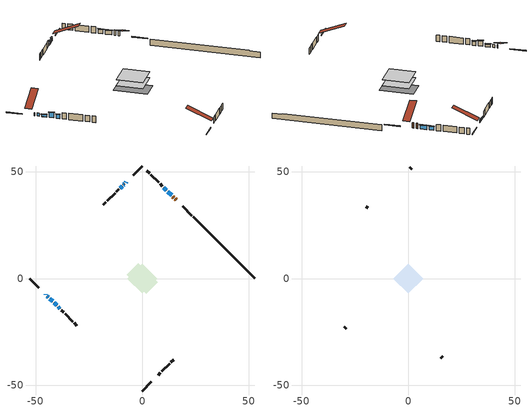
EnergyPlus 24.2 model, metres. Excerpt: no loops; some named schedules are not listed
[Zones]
conditioned space
 floor adiabatic (AdiabaticFloorConstruction): -6.98,0 0,6.98 6.98,0 0,-6.98 z0.61
 floor foundation (Slab1 construction): -7.22,1.83 -1.83,7.22 7.22,-1.83 1.83,-7.22 z-1.83
 wall outside (RimJoist1 construction): 0,-52.76 4.26,-48.5 / -52.76,0 -48.5,-4.26 / 0,52.76 -4.26,48.5 / 23.22,29.54 18.96,33.79 z0.61:0.91
 wall outside (AdiabaticWallConstruction 1): 15.83,36.92 15.46,37.3 / 14.81,37.95 14.38,38.38 z0.61:2.64
 wall outside (AdiabaticWallConstruction): -7.39,45.37 -7.79,44.97 / -45.37,-7.39 -45.17,-7.59 / -44.51,-8.24 -43.99,-8.77 z0.61:1.83; -8.44,44.32 -8.84,43.92 / -43.33,-9.43 -42.04,-10.72 z0.61:1.53; -41.38,-11.38 -40.12,-12.64 z0.61:2.64; -39.47,-13.29 -38.6,-14.15 z0.61:2.08; 13.72,39.04 11.99,40.76 / 11.34,41.42 10.12,42.64 z0.61:2.13; -9.49,43.27 -10.32,42.44 z0.61:1.17
 wall outside (Wall1 construction): 7.39,-45.37 8.51,-44.25 / -37.95,-14.81 -36.83,-15.93 / -10.98,41.78 -12.09,40.66 / 9.46,43.3 8.34,44.42 z0.61:3.05
 wall outside (Wall2 construction): 9.17,-43.59 12.78,-39.98 / -36.17,-16.59 -32.56,-20.2 / -12.75,40.01 -16.36,36.39 / 7.68,45.07 4.07,48.69 z0.61:3.05
 wall outside (Wall3 construction): 13.44,-39.32 14.66,-38.1 / -31.9,-20.86 -30.68,-22.08 / -17.02,35.74 -18.24,34.51 / 3.41,49.35 2.19,50.57 z0.61:3.05
 wall foundation (FoundationWall1 construction): 23.88,28.88,-1.83 23.88,28.88,0.61 49.87,2.89,0.61 49.87,2.89,0.3 52.76,0,0.3 52.76,0,-1.83
 window (WindowConstruction 6): -7.39,45.37 -7.78,44.97 z0.61:1.83
 window (WindowConstruction 7): -8.44,44.32 -8.84,43.92 z0.61:1.52
 window (WindowConstruction 8): -45.37,-7.39 -45.17,-7.59 z0.61:1.83
 window (WindowConstruction 9): -44.51,-8.24 -43.99,-8.77 z0.61:1.83
 window (WindowConstruction): -43.33,-9.43 -42.04,-10.72 z0.61:1.52
 window (WindowConstruction 1): -41.38,-11.38 -40.12,-12.64 z0.61:2.64
 window (WindowConstruction 2): -39.47,-13.29 -38.6,-14.15 z0.61:2.08
 window (WindowConstruction 3): 13.72,39.04 12,40.76 z0.61:2.13
 window (WindowConstruction 4): 11.34,41.42 10.12,42.64 z0.61:2.13
 window (WindowConstruction 5): -9.49,43.27 -10.32,42.44 z0.61:1.17
 door (Door): 15.83,36.93 15.46,37.3 z0.61:2.64
 door (Door 1): 14.81,37.95 14.38,38.38 z0.61:2.64
 ceiling adiabatic (AdiabaticFloorConstruction): 0,-6.98 6.98,0 0,6.98 -6.98,0 z0.61
attic - vented
 floor to conditioned space (Floor1 construction Reversed): -6.98,0 0,6.98 6.98,0 0,-6.98 z3.05
 wall outside (Wall4 construction): 15.32,-37.44 16.19,-36.57 / -30.02,-22.74 -29.15,-23.61 / -18.9,33.86 -19.78,32.98 / 1.53,51.22 0.66,52.1 z0.61:3.05
 roof outside (Roof1 construction): 6.73,-46.02,3.05 0.02,-39.32,7 -1.79,-41.13,7 4.92,-47.84,3.05; -46.02,-6.73,3.05 -39.32,-0.02,7 -41.13,1.79,7 -47.84,-4.92,3.05; -6.73,46.02,3.05 -0.02,39.32,7 1.79,41.13,7 -4.92,47.84,3.05; 16.49,36.27,3.05 9.78,29.56,7 11.6,27.74,7 18.31,34.45,3.05
shading: -7.93,44.83 -7.25,45.51 -7.54,45.8 -8.22,45.12 z2.03; -8.98,43.78 -8.3,44.46 -8.59,44.75 -9.27,44.07 z1.73; -41.89,-10.86 -43.47,-9.29 -43.76,-9.58 -42.19,-11.15 z1.73; -39.98,-12.78 -41.52,-11.24 -41.81,-11.53 -40.27,-13.07 z2.84; -38.46,-14.3 -39.61,-13.15 -39.9,-13.44 -38.75,-14.59 z2.28; 11.85,40.91 13.86,38.9 14.15,39.19 12.14,41.2 z2.34; 9.97,42.78 11.48,41.28 11.77,41.57 10.26,43.08 z2.34; -10.46,42.3 -9.35,43.41 -9.64,43.7 -10.75,42.59 z1.37
[Building]
Building 1: Terrain=Suburbs
[Site:Location]
Quebec Intl AP_QC: Latitude {deg}=46.8; Longitude {deg}=-71.38; Time Zone {hr}=-5; Elevation {m}=74; Keep Site Location Information=Yes
[Site:GroundTemperature:Shallow]
0.0108218, -2.24938, -2.43038, -1.3578, 2.94801, 7.23376, 10.9493, 13.303, 13.5029, 11.5886, 7.96783, 3.81355
[Site:WaterMainsTemperature]
Calculation Method=Schedule; Temperature Schedule=mains temperature schedule
[Material] Roughness=Rough; Thermal Absorptance=0.9
Name | Thickness {m} | Conductivity {W/m-K} | Density {kg/m3} | Specific Heat {J/kg-K} | Solar Absorptance | Visible Absorptance
asphalt or fiberglass shingles | 0.00635 | 0.162714 | 1121.4 | 1465.45 | 0.4 | 0.4
ceiling loosefill ins | 0.169333 | 0.0480833 | 16.02 | 1046.75 | 0.7 | 0.7
ceiling stud and cavity | 0.1397 | 0.120757 | 65.682 | 1177.47 | 0.7 | 0.7
concrete 4.0 in. | 0.1016 | 1.803125 | 2242.8 | 837.4 | 0.7 | 0.7
concrete 8.0 in. | 0.2032 | 1.803125 | 2242.8 | 837.4 | 0.7 | 0.7
door material | 0.04445 | 0.20624 | 512.64 | 1214.23 | 0.7 | 0.7
exterior vertical ins | 0.0204299 | 0.029427 | 32.04 | 1214.23 | 0.7 | 0.7
floor covering | 0.0127 | 0.0433444 | 54.468 | 1339.84 | 0.6 | 0.6
floor rigid ins; wall rigid ins 1 | 0.512978 | 0.029427 | 32.04 | 1214.23 | 0.7 | 0.7
floor stud and cavity | 0.1397 | 1.75129 | 37.0049 | 1207.88 | 0.7 | 0.7
furniture material conditioned space 1 | 0.1524 | 0.115458 | 640.8 | 1214.23 | 0.6 | 0.6
gypsum board | 0.0127 | 0.160291 | 801 | 837.4 | 0.6 | 0.6
gypsum board 1 | 0.0127 | 0.160291 | 801 | 837.4 | 0.7 | 0.7
osb sheathing 0.5 in. | 0.0127 | 0.115458 | 512.64 | 1214.23 | 0.7 | 0.7
osb sheathing 0.75 in. | 0.01905 | 0.115458 | 512.64 | 1214.23 | 0.7 | 0.7
osb sheathing 2.0 in. | 0.0508 | 0.115458 | 512.64 | 1214.23 | 0.7 | 0.7
rim joist stud and cavity | 0.0508 | 0.0278588 | 125.044 | 1163.47 | 0.6 | 0.6
wall rigid ins | 0.051816 | 0.029427 | 32.04 | 1214.23 | 0.7 | 0.7
wall stud and cavity | 0.1397 | 0.142696 | 139.0536 | 1170.24 | 0.7 | 0.7
wall stud and cavity 1 | 0.1397 | 0.18114 | 139.0536 | 1170.24 | 0.7 | 0.7
wall stud and cavity 2 | 0.1397 | 0.187564 | 139.0536 | 1170.24 | 0.7 | 0.7
wall stud and cavity 3 | 0.0889 | 6.1454 | 50.32683 | 1063.81 | 0.6 | 0.6
wall stud and cavity 4 | 0.0889 | 0.380278 | 52.3479 | 1209.89 | 0.7 | 0.7
wall stud and cavity 5 | 0.0889 | 0.391764 | 83.0341 | 1211.67 | 0.7 | 0.7
wood siding | 0.0254 | 0.102417 | 544.68 | 1172.36 | 0.4 | 0.4
wood siding 1 | 0.00254 | 0.102417 | 544.68 | 1172.36 | 0.4 | 0.4
wood siding 2; wood siding 3; wood siding 4 | 0.0254 | 0.102417 | 544.68 | 1172.36 | 0.7 | 0.7
[WindowMaterial:SimpleGlazingSystem]
Name | U-Factor {W/m2-K} | Solar Heat Gain Coefficient
WindowMaterial | 2.96619 | 0.55
WindowMaterial 1 | 2.89578 | 0.66
WindowMaterial 2 | 2.92644 | 0.61
WindowMaterial 3 | 2.92474 | 0.62
WindowMaterial 4 | 2.90827 | 0.64
WindowMaterial 5 | 2.99685 | 0.51
WindowMaterial 6 | 4.03535 | 0.66
WindowMaterial 7 | 4.164813 | 0.65
WindowMaterial 8 | 3.02013 | 0.45
WindowMaterial 9 | 3.0082 | 0.48
[Construction]
AdiabaticFloorConstruction: floor stud and cavity, floor rigid ins, osb sheathing 0.75 in., floor covering
AdiabaticWallConstruction: wood siding 3, wall rigid ins 1, wall stud and cavity 4, gypsum board
AdiabaticWallConstruction 1: wood siding 4, wall rigid ins 1, wall stud and cavity 4, gypsum board
Door; Door 1: door material
Floor1 construction Reversed: gypsum board, ceiling stud and cavity, ceiling loosefill ins
FoundationWall1 construction: concrete 8.0 in., gypsum board 1
furniture construction conditioned space 1: furniture material conditioned space 1
PartitionWallConstruction: gypsum board, wall stud and cavity 5, gypsum board
RimJoist1 construction: wood siding 2, osb sheathing 2.0 in., rim joist stud and cavity
Roof1 construction: asphalt or fiberglass shingles
Slab1 construction: concrete 4.0 in.
Wall1 construction: wood siding, wall rigid ins, osb sheathing 0.5 in., wall stud and cavity, gypsum board
Wall2 construction: wood siding, wall rigid ins, osb sheathing 0.5 in., wall stud and cavity 1, gypsum board
Wall3 construction: wood siding, wall rigid ins, osb sheathing 0.5 in., wall stud and cavity 2, gypsum board
Wall4 construction: wood siding 1, wall stud and cavity 3
WindowConstruction: WindowMaterial
WindowConstruction 1: WindowMaterial 1
WindowConstruction 2: WindowMaterial 2
WindowConstruction 3: WindowMaterial 3
WindowConstruction 4: WindowMaterial 4
WindowConstruction 5: WindowMaterial 5
WindowConstruction 6: WindowMaterial 6
WindowConstruction 7: WindowMaterial 7
WindowConstruction 8: WindowMaterial 8
WindowConstruction 9: WindowMaterial 9
[Zone] Multiplier=1; Part of Total Floor Area=Yes
Name | Volume {m3}
attic - vented | 61.7613
conditioned space | 493
[Space]
Name | Zone | Volume {m3}
attic - vented 1 | attic - vented | 61.7613
conditioned space 1 | conditioned space | 493
[ZoneInfiltration:EffectiveLeakageArea]
infil attic - vented 1: Zone or Space=attic - vented 1; Schedule=Always On Discrete; Effective Air Leakage Area {cm2}=3601.85; Stack Coefficient=0.000444506; Wind Coefficient=1.42449e-05
[ZoneMixing]
whole house fan mix: Zone or Space=attic - vented; Schedule=Always On Continuous; Design Flow Rate Calculation Method=Flow/Zone; Design Flow Rate {m3/s}=0; Source Zone or Space=conditioned space
[SurfaceProperty:ExposedFoundationPerimeter]
Slab1: Exposed Perimeter Calculation Method=TotalExposedPerimeter; Total Exposed Perimeter {m}=40.84
[InternalMass] Zone or ZoneList=conditioned space; Space or SpaceList=conditioned space 1
Name | Construction | Surface Area {m2}
furniture mass conditioned space 1 | furniture construction conditioned space 1 | 78.0144
partition wall mass | PartitionWallConstruction | 195.036
[Lights]
interior lighting: Zone or ZoneList or Space or SpaceList=conditioned space 1; Schedule=interior lighting schedule; Design Level Calculation Method=LightingLevel; Lighting Level {W}=343.2; Return Air Fraction=0; Fraction Radiant=0.6; Fraction Visible=0.2; Fraction Replaceable=1
[People]
occupants: Zone or ZoneList or Space or SpaceList=conditioned space 1; Number of People Schedule=occupants schedule; Number of People Calculation Method=People; Number of People=3; Fraction Radiant=0.314171; Sensible Heat Fraction=0.56303; Activity Level Schedule=occupants activity schedule; Carbon Dioxide Generation Rate {m3/s-W}=0; Enable ASHRAE 55 Comfort Warnings=No; Mean Radiant Temperature Calculation Type=EnclosureAveraged
[ElectricEquipment] Zone or ZoneList or Space or SpaceList=conditioned space 1; Design Level Calculation Method=EquipmentLevel
Name | Schedule | Design Level {W} | Fraction Latent | Fraction Radiant | Fraction Lost
clothes dryer | clothes dryer schedule | 140.772 | 0.015 | 0.081 | 0.85
clothes washer | clothes washer schedule | 32.1985 | 0.03 | 0.162 | 0.7
cooking range | cooking range schedule | 215.147 | 0.08 | 0.432 | 0.2
dishwasher | dishwasher schedule | 66.8632 | 0.3 | 0.18 | 0.4
fridge | fridge schedule | 72.9452 | 0 | 0.6 | 0
mech vent house fan | mech vent house fan schedule | 19.9167 | 0 | 0 | 0.5
mech vent house fan cfis | mech vent house fan cfis schedule | 0 | 0 | 0 | 0
mech vent range fan 0 | mech vent range fan 0 schedule | 57 | 0 | 0 | 1
misc plug loads | misc plug loads schedule | 494.7 | 0.045 | 0.513 | 0.1
whole house fan | Always On Discrete | 0 | 0 | 0 | 1
[OtherEquipment] Zone or ZoneList or Space or SpaceList=conditioned space 1; Design Level Calculation Method=EquipmentLevel
Name | Fuel Type | Schedule | Design Level {W} | Fraction Latent | Fraction Radiant | Fraction Lost
clothes dryer 1 | Electricity | clothes dryer schedule | 0 | 0.015 | 0.081 | 0.85
cooking range 1 | Electricity | cooking range schedule | 0 | 0.08 | 0.432 | 0.2
general water use latent | None | general water use schedule | 62.594 | 1 | 0 | 0
general water use sensible | None | general water use schedule | -61.6891 | 0 | 0.6 | 0
mech vent house fan latent load | None | Always On Discrete | 0 | 1 | 0 | 0
mech vent house fan sensible load | None | Always On Discrete | 0 | 0 | 0 | 0
water heater energy adjustment1 | Electricity | Always On Discrete | 0.01 | 0 | 0 | 1
[ZoneInfiltration:DesignFlowRate] Zone or ZoneList or Space or SpaceList=conditioned space 1; Schedule=Always On Discrete; Design Flow Rate Calculation Method=Flow/Zone; Design Flow Rate {m3/s}=0
infil flow; natural vent flow; whole house fan flow
[Foundation:Kiva]
Foundation Kiva 1: Initial Indoor Air Temperature {C}=18; Wall Height Above Grade {m}=0.609996; Wall Depth Below Slab {m}=0.2032; Custom Block Material Name 1=exterior vertical ins; Custom Block Depth 1 {m}=2.43998; Custom Block X Position 1 {m}=0.2159; Custom Block Z Position 1 {m}=0
[Foundation:Kiva:Settings]
Soil Conductivity {W/m-K}=0.849921; Soil Density {kg/m3}=1842.3; Soil Specific Heat {J/kg-K}=418.7; Ground Solar Absorptivity=0.9; Ground Thermal Absorptivity=0.9; Ground Surface Roughness {m}=0.03; Far-Field Width {m}=40; Deep-Ground Boundary Condition=ZeroFlux; Deep-Ground Depth {m}=40; Minimum Cell Dimension {m}=0.2; Maximum Cell Growth Coefficient=3; Simulation Timestep=Timestep
[Exterior:Lights]
exterior lighting: Schedule=exterior lighting schedule; Design Level {W}=75.6
[Schedule:Constant]
Name | Hourly Value
Always On Continuous; mech vent house fan schedule; mech vent house fan cfis schedule; Always On Discrete | 1
occupants activity schedule | 117.228
fridge schedule | 0
[Schedule:Day:Interval]
interior lighting schedule day: No, 01:00, 0.108182, 04:00, 0.0901515, 05:00, 0.0991667, 06:00, 0.162273, 07:00, 0.270455, 08:00, 0.342576, 10:00, 0.369621, 11:00, 0.351591, 12:00, 0.333561, 13:00, 0.324545, 14:00, 0.31553, 15:00, 0.333561, 16:00, 0.369621, 17:00, 0.450758, 18:00, 0.585985, 19:00, 0.775303, 20:00, 0.955606, 21:00, 0.991667, 22:00, 0.712197, 23:00, 0.360606, 24:00, 0.162273
[Schedule:Week:Daily]
interior lighting schedule Week Rule - Jan1-Jan27: interior lighting schedule day, interior lighting schedule day, interior lighting schedule day, interior lighting schedule day, interior lighting schedule day, interior lighting schedule day, interior lighting schedule day, interior lighting schedule default day, interior lighting schedule default day, interior lighting schedule default day, interior lighting schedule default day, interior lighting schedule default day
interior lighting schedule Week Rule - Jan28-Feb3: interior lighting schedule day, interior lighting schedule day, interior lighting schedule day, interior lighting schedule day, interior lighting schedule day 1, interior lighting schedule day 1, interior lighting schedule day 1, interior lighting schedule default day, interior lighting schedule default day, interior lighting schedule default day, interior lighting schedule default day, interior lighting schedule default day
interior lighting schedule Week Rule - Feb4-Feb24: interior lighting schedule day 1, interior lighting schedule day 1, interior lighting schedule day 1, interior lighting schedule day 1, interior lighting schedule day 1, interior lighting schedule day 1, interior lighting schedule day 1, interior lighting schedule default day, interior lighting schedule default day, interior lighting schedule default day, interior lighting schedule default day, interior lighting schedule default day
interior lighting schedule Week Rule - Feb25-Mar3: interior lighting schedule day 1, interior lighting schedule day 1, interior lighting schedule day 1, interior lighting schedule day 1, interior lighting schedule day 2, interior lighting schedule day 2, interior lighting schedule day 2, interior lighting schedule default day, interior lighting schedule default day, interior lighting schedule default day, interior lighting schedule default day, interior lighting schedule default day
interior lighting schedule Week Rule - Mar4-Mar31: interior lighting schedule day 2, interior lighting schedule day 2, interior lighting schedule day 2, interior lighting schedule day 2, interior lighting schedule day 2, interior lighting schedule day 2, interior lighting schedule day 2, interior lighting schedule default day, interior lighting schedule default day, interior lighting schedule default day, interior lighting schedule default day, interior lighting schedule default day
interior lighting schedule Week Rule - Apr1-Apr28: interior lighting schedule day 3, interior lighting schedule day 3, interior lighting schedule day 3, interior lighting schedule day 3, interior lighting schedule day 3, interior lighting schedule day 3, interior lighting schedule day 3, interior lighting schedule default day, interior lighting schedule default day, interior lighting schedule default day, interior lighting schedule default day, interior lighting schedule default day
interior lighting schedule Week Rule - Apr29-May5: interior lighting schedule day 3, interior lighting schedule day 3, interior lighting schedule day 4, interior lighting schedule day 4, interior lighting schedule day 4, interior lighting schedule day 4, interior lighting schedule day 4, interior lighting schedule default day, interior lighting schedule default day, interior lighting schedule default day, interior lighting schedule default day, interior lighting schedule default day
interior lighting schedule Week Rule - May6-May26: interior lighting schedule day 4, interior lighting schedule day 4, interior lighting schedule day 4, interior lighting schedule day 4, interior lighting schedule day 4, interior lighting schedule day 4, interior lighting schedule day 4, interior lighting schedule default day, interior lighting schedule default day, interior lighting schedule default day, interior lighting schedule default day, interior lighting schedule default day
interior lighting schedule Week Rule - May27-Jun2: interior lighting schedule day 4, interior lighting schedule day 4, interior lighting schedule day 4, interior lighting schedule day 4, interior lighting schedule day 4, interior lighting schedule day 5, interior lighting schedule day 5, interior lighting schedule default day, interior lighting schedule default day, interior lighting schedule default day, interior lighting schedule default day, interior lighting schedule default day
interior lighting schedule Week Rule - Jun3-Jun30: interior lighting schedule day 5, interior lighting schedule day 5, interior lighting schedule day 5, interior lighting schedule day 5, interior lighting schedule day 5, interior lighting schedule day 5, interior lighting schedule day 5, interior lighting schedule default day, interior lighting schedule default day, interior lighting schedule default day, interior lighting schedule default day, interior lighting schedule default day
interior lighting schedule Week Rule - Jul1-Jul28: interior lighting schedule day 6, interior lighting schedule day 6, interior lighting schedule day 6, interior lighting schedule day 6, interior lighting schedule day 6, interior lighting schedule day 6, interior lighting schedule day 6, interior lighting schedule default day, interior lighting schedule default day, interior lighting schedule default day, interior lighting schedule default day, interior lighting schedule default day
interior lighting schedule Week Rule - Jul29-Aug4: interior lighting schedule day 6, interior lighting schedule day 6, interior lighting schedule day 6, interior lighting schedule day 7, interior lighting schedule day 7, interior lighting schedule day 7, interior lighting schedule day 7, interior lighting schedule default day, interior lighting schedule default day, interior lighting schedule default day, interior lighting schedule default day, interior lighting schedule default day
interior lighting schedule Week Rule - Aug5-Aug25: interior lighting schedule day 7, interior lighting schedule day 7, interior lighting schedule day 7, interior lighting schedule day 7, interior lighting schedule day 7, interior lighting schedule day 7, interior lighting schedule day 7, interior lighting schedule default day, interior lighting schedule default day, interior lighting schedule default day, interior lighting schedule default day, interior lighting schedule default day
interior lighting schedule Week Rule - Aug26-Sep1: interior lighting schedule day 7, interior lighting schedule day 7, interior lighting schedule day 7, interior lighting schedule day 7, interior lighting schedule day 7, interior lighting schedule day 7, interior lighting schedule day 8, interior lighting schedule default day, interior lighting schedule default day, interior lighting schedule default day, interior lighting schedule default day, interior lighting schedule default day
interior lighting schedule Week Rule - Sep2-Sep29: interior lighting schedule day 8, interior lighting schedule day 8, interior lighting schedule day 8, interior lighting schedule day 8, interior lighting schedule day 8, interior lighting schedule day 8, interior lighting schedule day 8, interior lighting schedule default day, interior lighting schedule default day, interior lighting schedule default day, interior lighting schedule default day, interior lighting schedule default day
interior lighting schedule Week Rule - Sep30-Oct6: interior lighting schedule day 8, interior lighting schedule day 9, interior lighting schedule day 9, interior lighting schedule day 9, interior lighting schedule day 9, interior lighting schedule day 9, interior lighting schedule day 9, interior lighting schedule default day, interior lighting schedule default day, interior lighting schedule default day, interior lighting schedule default day, interior lighting schedule default day
interior lighting schedule Week Rule - Oct7-Oct27: interior lighting schedule day 9, interior lighting schedule day 9, interior lighting schedule day 9, interior lighting schedule day 9, interior lighting schedule day 9, interior lighting schedule day 9, interior lighting schedule day 9, interior lighting schedule default day, interior lighting schedule default day, interior lighting schedule default day, interior lighting schedule default day, interior lighting schedule default day
interior lighting schedule Week Rule - Oct28-Nov3: interior lighting schedule day 9, interior lighting schedule day 9, interior lighting schedule day 9, interior lighting schedule day 9, interior lighting schedule day 10, interior lighting schedule day 10, interior lighting schedule day 10, interior lighting schedule default day, interior lighting schedule default day, interior lighting schedule default day, interior lighting schedule default day, interior lighting schedule default day
interior lighting schedule Week Rule - Nov4-Nov24: interior lighting schedule day 10, interior lighting schedule day 10, interior lighting schedule day 10, interior lighting schedule day 10, interior lighting schedule day 10, interior lighting schedule day 10, interior lighting schedule day 10, interior lighting schedule default day, interior lighting schedule default day, interior lighting schedule default day, interior lighting schedule default day, interior lighting schedule default day
interior lighting schedule Week Rule - Nov25-Dec1: interior lighting schedule day 10, interior lighting schedule day 10, interior lighting schedule day 10, interior lighting schedule day 10, interior lighting schedule day 10, interior lighting schedule day 10, interior lighting schedule day 11, interior lighting schedule default day, interior lighting schedule default day, interior lighting schedule default day, interior lighting schedule default day, interior lighting schedule default day
interior lighting schedule Week Rule - Dec2-Dec31: interior lighting schedule day 11, interior lighting schedule day 11, interior lighting schedule day 11, interior lighting schedule day 11, interior lighting schedule day 11, interior lighting schedule day 11, interior lighting schedule day 11, interior lighting schedule default day, interior lighting schedule default day, interior lighting schedule default day, interior lighting schedule default day, interior lighting schedule default day
occupants schedule Week Rule - Jan1-Dec31: occupants schedule day, occupants schedule day, occupants schedule day, occupants schedule day, occupants schedule day, occupants schedule day, occupants schedule day, occupants schedule default day, occupants schedule default day, occupants schedule default day, occupants schedule default day, occupants schedule default day
clothes dryer schedule Week Rule - Jan1-Dec31: clothes dryer schedule day, clothes dryer schedule day, clothes dryer schedule day, clothes dryer schedule day, clothes dryer schedule day, clothes dryer schedule day, clothes dryer schedule day, clothes dryer schedule default day, clothes dryer schedule default day, clothes dryer schedule default day, clothes dryer schedule default day, clothes dryer schedule default day
clothes washer schedule Week Rule - Jan1-Dec31: clothes washer schedule day, clothes washer schedule day, clothes washer schedule day, clothes washer schedule day, clothes washer schedule day, clothes washer schedule day, clothes washer schedule day, clothes washer schedule default day, clothes washer schedule default day, clothes washer schedule default day, clothes washer schedule default day, clothes washer schedule default day
cooking range schedule Week Rule - Jan1-Dec31: cooking range schedule day, cooking range schedule day, cooking range schedule day, cooking range schedule day, cooking range schedule day, cooking range schedule day, cooking range schedule day, cooking range schedule default day, cooking range schedule default day, cooking range schedule default day, cooking range schedule default day, cooking range schedule default day
dishwasher schedule Week Rule - Jan1-Dec31: dishwasher schedule day, dishwasher schedule day, dishwasher schedule day, dishwasher schedule day, dishwasher schedule day, dishwasher schedule day, dishwasher schedule day, dishwasher schedule default day, dishwasher schedule default day, dishwasher schedule default day, dishwasher schedule default day, dishwasher schedule default day
mech vent range fan 0 schedule Week Rule - Jan1-Dec31: mech vent range fan 0 schedule day, mech vent range fan 0 schedule day, mech vent range fan 0 schedule day, mech vent range fan 0 schedule day, mech vent range fan 0 schedule day, mech vent range fan 0 schedule day, mech vent range fan 0 schedule day, mech vent range fan 0 schedule default day, mech vent range fan 0 schedule default day, mech vent range fan 0 schedule default day, mech vent range fan 0 schedule default day, mech vent range fan 0 schedule default day
misc plug loads schedule Week Rule - Jan1-Dec31: misc plug loads schedule day, misc plug loads schedule day, misc plug loads schedule day, misc plug loads schedule day, misc plug loads schedule day, misc plug loads schedule day, misc plug loads schedule day, misc plug loads schedule default day, misc plug loads schedule default day, misc plug loads schedule default day, misc plug loads schedule default day, misc plug loads schedule default day
general water use schedule Week Rule - Jan1-Dec31: general water use schedule day, general water use schedule day, general water use schedule day, general water use schedule day, general water use schedule day, general water use schedule day, general water use schedule day, general water use schedule default day, general water use schedule default day, general water use schedule default day, general water use schedule default day, general water use schedule default day
exterior lighting schedule Week Rule - Jan1-Jan27: exterior lighting schedule day, exterior lighting schedule day, exterior lighting schedule day, exterior lighting schedule day, exterior lighting schedule day, exterior lighting schedule day, exterior lighting schedule day, exterior lighting schedule default day, exterior lighting schedule default day, exterior lighting schedule default day, exterior lighting schedule default day, exterior lighting schedule default day
exterior lighting schedule Week Rule - Jan28-Feb3: exterior lighting schedule day, exterior lighting schedule day, exterior lighting schedule day, exterior lighting schedule day, exterior lighting schedule day 1, exterior lighting schedule day 1, exterior lighting schedule day 1, exterior lighting schedule default day, exterior lighting schedule default day, exterior lighting schedule default day, exterior lighting schedule default day, exterior lighting schedule default day
exterior lighting schedule Week Rule - Feb4-Feb24: exterior lighting schedule day 1, exterior lighting schedule day 1, exterior lighting schedule day 1, exterior lighting schedule day 1, exterior lighting schedule day 1, exterior lighting schedule day 1, exterior lighting schedule day 1, exterior lighting schedule default day, exterior lighting schedule default day, exterior lighting schedule default day, exterior lighting schedule default day, exterior lighting schedule default day
exterior lighting schedule Week Rule - Feb25-Mar3: exterior lighting schedule day 1, exterior lighting schedule day 1, exterior lighting schedule day 1, exterior lighting schedule day 1, exterior lighting schedule day 2, exterior lighting schedule day 2, exterior lighting schedule day 2, exterior lighting schedule default day, exterior lighting schedule default day, exterior lighting schedule default day, exterior lighting schedule default day, exterior lighting schedule default day
exterior lighting schedule Week Rule - Mar4-Mar31: exterior lighting schedule day 2, exterior lighting schedule day 2, exterior lighting schedule day 2, exterior lighting schedule day 2, exterior lighting schedule day 2, exterior lighting schedule day 2, exterior lighting schedule day 2, exterior lighting schedule default day, exterior lighting schedule default day, exterior lighting schedule default day, exterior lighting schedule default day, exterior lighting schedule default day
exterior lighting schedule Week Rule - Apr1-Apr28: exterior lighting schedule day 3, exterior lighting schedule day 3, exterior lighting schedule day 3, exterior lighting schedule day 3, exterior lighting schedule day 3, exterior lighting schedule day 3, exterior lighting schedule day 3, exterior lighting schedule default day, exterior lighting schedule default day, exterior lighting schedule default day, exterior lighting schedule default day, exterior lighting schedule default day
exterior lighting schedule Week Rule - Apr29-May5: exterior lighting schedule day 3, exterior lighting schedule day 3, exterior lighting schedule day 4, exterior lighting schedule day 4, exterior lighting schedule day 4, exterior lighting schedule day 4, exterior lighting schedule day 4, exterior lighting schedule default day, exterior lighting schedule default day, exterior lighting schedule default day, exterior lighting schedule default day, exterior lighting schedule default day
exterior lighting schedule Week Rule - May6-May26: exterior lighting schedule day 4, exterior lighting schedule day 4, exterior lighting schedule day 4, exterior lighting schedule day 4, exterior lighting schedule day 4, exterior lighting schedule day 4, exterior lighting schedule day 4, exterior lighting schedule default day, exterior lighting schedule default day, exterior lighting schedule default day, exterior lighting schedule default day, exterior lighting schedule default day
exterior lighting schedule Week Rule - May27-Jun2: exterior lighting schedule day 4, exterior lighting schedule day 4, exterior lighting schedule day 4, exterior lighting schedule day 4, exterior lighting schedule day 4, exterior lighting schedule day 5, exterior lighting schedule day 5, exterior lighting schedule default day, exterior lighting schedule default day, exterior lighting schedule default day, exterior lighting schedule default day, exterior lighting schedule default day
exterior lighting schedule Week Rule - Jun3-Jun30: exterior lighting schedule day 5, exterior lighting schedule day 5, exterior lighting schedule day 5, exterior lighting schedule day 5, exterior lighting schedule day 5, exterior lighting schedule day 5, exterior lighting schedule day 5, exterior lighting schedule default day, exterior lighting schedule default day, exterior lighting schedule default day, exterior lighting schedule default day, exterior lighting schedule default day
exterior lighting schedule Week Rule - Jul1-Jul28: exterior lighting schedule day 6, exterior lighting schedule day 6, exterior lighting schedule day 6, exterior lighting schedule day 6, exterior lighting schedule day 6, exterior lighting schedule day 6, exterior lighting schedule day 6, exterior lighting schedule default day, exterior lighting schedule default day, exterior lighting schedule default day, exterior lighting schedule default day, exterior lighting schedule default day
exterior lighting schedule Week Rule - Jul29-Aug4: exterior lighting schedule day 6, exterior lighting schedule day 6, exterior lighting schedule day 6, exterior lighting schedule day 7, exterior lighting schedule day 7, exterior lighting schedule day 7, exterior lighting schedule day 7, exterior lighting schedule default day, exterior lighting schedule default day, exterior lighting schedule default day, exterior lighting schedule default day, exterior lighting schedule default day
exterior lighting schedule Week Rule - Aug5-Aug25: exterior lighting schedule day 7, exterior lighting schedule day 7, exterior lighting schedule day 7, exterior lighting schedule day 7, exterior lighting schedule day 7, exterior lighting schedule day 7, exterior lighting schedule day 7, exterior lighting schedule default day, exterior lighting schedule default day, exterior lighting schedule default day, exterior lighting schedule default day, exterior lighting schedule default day
exterior lighting schedule Week Rule - Aug26-Sep1: exterior lighting schedule day 7, exterior lighting schedule day 7, exterior lighting schedule day 7, exterior lighting schedule day 7, exterior lighting schedule day 7, exterior lighting schedule day 7, exterior lighting schedule day 8, exterior lighting schedule default day, exterior lighting schedule default day, exterior lighting schedule default day, exterior lighting schedule default day, exterior lighting schedule default day
exterior lighting schedule Week Rule - Sep2-Sep29: exterior lighting schedule day 8, exterior lighting schedule day 8, exterior lighting schedule day 8, exterior lighting schedule day 8, exterior lighting schedule day 8, exterior lighting schedule day 8, exterior lighting schedule day 8, exterior lighting schedule default day, exterior lighting schedule default day, exterior lighting schedule default day, exterior lighting schedule default day, exterior lighting schedule default day
exterior lighting schedule Week Rule - Sep30-Oct6: exterior lighting schedule day 8, exterior lighting schedule day 9, exterior lighting schedule day 9, exterior lighting schedule day 9, exterior lighting schedule day 9, exterior lighting schedule day 9, exterior lighting schedule day 9, exterior lighting schedule default day, exterior lighting schedule default day, exterior lighting schedule default day, exterior lighting schedule default day, exterior lighting schedule default day
exterior lighting schedule Week Rule - Oct7-Oct27: exterior lighting schedule day 9, exterior lighting schedule day 9, exterior lighting schedule day 9, exterior lighting schedule day 9, exterior lighting schedule day 9, exterior lighting schedule day 9, exterior lighting schedule day 9, exterior lighting schedule default day, exterior lighting schedule default day, exterior lighting schedule default day, exterior lighting schedule default day, exterior lighting schedule default day
exterior lighting schedule Week Rule - Oct28-Nov3: exterior lighting schedule day 9, exterior lighting schedule day 9, exterior lighting schedule day 9, exterior lighting schedule day 9, exterior lighting schedule day 10, exterior lighting schedule day 10, exterior lighting schedule day 10, exterior lighting schedule default day, exterior lighting schedule default day, exterior lighting schedule default day, exterior lighting schedule default day, exterior lighting schedule default day
exterior lighting schedule Week Rule - Nov4-Nov24: exterior lighting schedule day 10, exterior lighting schedule day 10, exterior lighting schedule day 10, exterior lighting schedule day 10, exterior lighting schedule day 10, exterior lighting schedule day 10, exterior lighting schedule day 10, exterior lighting schedule default day, exterior lighting schedule default day, exterior lighting schedule default day, exterior lighting schedule default day, exterior lighting schedule default day
exterior lighting schedule Week Rule - Nov25-Dec1: exterior lighting schedule day 10, exterior lighting schedule day 10, exterior lighting schedule day 10, exterior lighting schedule day 10, exterior lighting schedule day 10, exterior lighting schedule day 10, exterior lighting schedule day 11, exterior lighting schedule default day, exterior lighting schedule default day, exterior lighting schedule default day, exterior lighting schedule default day, exterior lighting schedule default day
exterior lighting schedule Week Rule - Dec2-Dec31: exterior lighting schedule day 11, exterior lighting schedule day 11, exterior lighting schedule day 11, exterior lighting schedule day 11, exterior lighting schedule day 11, exterior lighting schedule day 11, exterior lighting schedule day 11, exterior lighting schedule default day, exterior lighting schedule default day, exterior lighting schedule default day, exterior lighting schedule default day, exterior lighting schedule default day
[Schedule:Year]
interior lighting schedule: interior lighting schedule Week Rule - Jan1-Jan27, 1, 1, 1, 27, interior lighting schedule Week Rule - Jan28-Feb3, 1, 28, 2, 3, interior lighting schedule Week Rule - Feb4-Feb24, 2, 4, 2, 24, interior lighting schedule Week Rule - Feb25-Mar3, 2, 25, 3, 3, interior lighting schedule Week Rule - Mar4-Mar31, 3, 4, 3, 31, interior lighting schedule Week Rule - Apr1-Apr28, 4, 1, 4, 28, interior lighting schedule Week Rule - Apr29-May5, 4, 29, 5, 5, interior lighting schedule Week Rule - May6-May26, 5, 6, 5, 26, interior lighting schedule Week Rule - May27-Jun2, 5, 27, 6, 2, interior lighting schedule Week Rule - Jun3-Jun30, 6, 3, 6, 30, interior lighting schedule Week Rule - Jul1-Jul28, 7, 1, 7, 28, interior lighting schedule Week Rule - Jul29-Aug4, 7, 29, 8, 4, interior lighting schedule Week Rule - Aug5-Aug25, 8, 5, 8, 25, interior lighting schedule Week Rule - Aug26-Sep1, 8, 26, 9, 1, interior lighting schedule Week Rule - Sep2-Sep29, 9, 2, 9, 29, interior lighting schedule Week Rule - Sep30-Oct6, 9, 30, 10, 6, interior lighting schedule Week Rule - Oct7-Oct27, 10, 7, 10, 27, interior lighting schedule Week Rule - Oct28-Nov3, 10, 28, 11, 3, interior lighting schedule Week Rule - Nov4-Nov24, 11, 4, 11, 24, interior lighting schedule Week Rule - Nov25-Dec1, 11, 25, 12, 1, interior lighting schedule Week Rule - Dec2-Dec31, 12, 2, 12, 31
occupants schedule: occupants schedule Week Rule - Jan1-Dec31, 1, 1, 12, 31
clothes dryer schedule: clothes dryer schedule Week Rule - Jan1-Dec31, 1, 1, 12, 31
clothes washer schedule: clothes washer schedule Week Rule - Jan1-Dec31, 1, 1, 12, 31
cooking range schedule: cooking range schedule Week Rule - Jan1-Dec31, 1, 1, 12, 31
dishwasher schedule: dishwasher schedule Week Rule - Jan1-Dec31, 1, 1, 12, 31
mech vent range fan 0 schedule: mech vent range fan 0 schedule Week Rule - Jan1-Dec31, 1, 1, 12, 31
misc plug loads schedule: misc plug loads schedule Week Rule - Jan1-Dec31, 1, 1, 12, 31
general water use schedule: general water use schedule Week Rule - Jan1-Dec31, 1, 1, 12, 31
exterior lighting schedule: exterior lighting schedule Week Rule - Jan1-Jan27, 1, 1, 1, 27, exterior lighting schedule Week Rule - Jan28-Feb3, 1, 28, 2, 3, exterior lighting schedule Week Rule - Feb4-Feb24, 2, 4, 2, 24, exterior lighting schedule Week Rule - Feb25-Mar3, 2, 25, 3, 3, exterior lighting schedule Week Rule - Mar4-Mar31, 3, 4, 3, 31, exterior lighting schedule Week Rule - Apr1-Apr28, 4, 1, 4, 28, exterior lighting schedule Week Rule - Apr29-May5, 4, 29, 5, 5, exterior lighting schedule Week Rule - May6-May26, 5, 6, 5, 26, exterior lighting schedule Week Rule - May27-Jun2, 5, 27, 6, 2, exterior lighting schedule Week Rule - Jun3-Jun30, 6, 3, 6, 30, exterior lighting schedule Week Rule - Jul1-Jul28, 7, 1, 7, 28, exterior lighting schedule Week Rule - Jul29-Aug4, 7, 29, 8, 4, exterior lighting schedule Week Rule - Aug5-Aug25, 8, 5, 8, 25, exterior lighting schedule Week Rule - Aug26-Sep1, 8, 26, 9, 1, exterior lighting schedule Week Rule - Sep2-Sep29, 9, 2, 9, 29, exterior lighting schedule Week Rule - Sep30-Oct6, 9, 30, 10, 6, exterior lighting schedule Week Rule - Oct7-Oct27, 10, 7, 10, 27, exterior lighting schedule Week Rule - Oct28-Nov3, 10, 28, 11, 3, exterior lighting schedule Week Rule - Nov4-Nov24, 11, 4, 11, 24, exterior lighting schedule Week Rule - Nov25-Dec1, 11, 25, 12, 1, exterior lighting schedule Week Rule - Dec2-Dec31, 12, 2, 12, 31
[Schedule:Compact]
mains temperature schedule: Through: 01/01, For: AllDays, Until: 24:00, 5.175, Through: 01/02, For: AllDays, Until: 24:00, 5.10167, Through: 01/03, For: AllDays, Until: 24:00, 5.02889, Through: 01/04, For: AllDays, Until: 24:00, 4.95778, Through: 01/05, For: AllDays, Until: 24:00, 4.88778, Through: 01/06, For: AllDays, Until: 24:00, 4.81833, Through: 01/07, For: AllDays, Until: 24:00, 4.75056, Through: 01/08, For: AllDays, Until: 24:00, 4.68389, Through: 01/09, For: AllDays, Until: 24:00, 4.61833, Through: 01/10, For: AllDays, Until: 24:00, 4.55389, Through: 01/11, For: AllDays, Until: 24:00, 4.49056, Through: 01/12, For: AllDays, Until: 24:00, 4.42889, Through: 01/13, For: AllDays, Until: 24:00, 4.36778, Through: 01/14, For: AllDays, Until: 24:00, 4.30889, Through: 01/15, For: AllDays, Until: 24:00, 4.25056, Through: 01/16, For: AllDays, Until: 24:00, 4.19389, Through: 01/17, For: AllDays, Until: 24:00, 4.13833, Through: 01/18, For: AllDays, Until: 24:00, 4.08444, Through: 01/19, For: AllDays, Until: 24:00, 4.03167, Through: 01/20, For: AllDays, Until: 24:00, 3.98056, Through: 01/21, For: AllDays, Until: 24:00, 3.93056, Through: 01/22, For: AllDays, Until: 24:00, 3.88222, Through: 01/23, For: AllDays, Until: 24:00, 3.835, Through: 01/24, For: AllDays, Until: 24:00, 3.78944, Through: 01/25, For: AllDays, Until: 24:00, 3.74556, Through: 01/26, For: AllDays, Until: 24:00, 3.70278, Through: 01/27, For: AllDays, Until: 24:00, 3.66167, Through: 01/28, For: AllDays, Until: 24:00, 3.62167, Through: 01/29, For: AllDays, Until: 24:00, 3.58389, Through: 01/30, For: AllDays, Until: 24:00, 3.54722, Through: 01/31, For: AllDays, Until: 24:00, 3.51167, Through: 02/01, For: AllDays, Until: 24:00, 3.47833, Through: 02/02, For: AllDays, Until: 24:00, 3.44611, Through: 02/03, For: AllDays, Until: 24:00, 3.41556, Through: 02/04, For: AllDays, Until: 24:00, 3.38667, Through: 02/05, For: AllDays, Until: 24:00, 3.35944, Through: 02/06, For: AllDays, Until: 24:00, 3.33389, Through: 02/07, For: AllDays, Until: 24:00, 3.30944, Through: 02/08, For: AllDays, Until: 24:00, 3.28667, Through: 02/09, For: AllDays, Until: 24:00, 3.26611, Through: 02/10, For: AllDays, Until: 24:00, 3.24667, Through: 02/11, For: AllDays, Until: 24:00, 3.22889, Through: 02/12, For: AllDays, Until: 24:00, 3.21278, Through: 02/13, For: AllDays, Until: 24:00, 3.19833, Through: 02/14, For: AllDays, Until: 24:00, 3.18556, Through: 02/15, For: AllDays, Until: 24:00, 3.17389, Through: 02/16, For: AllDays, Until: 24:00, 3.16444, Through: 02/17, For: AllDays, Until: 24:00, 3.15667, Through: 02/18, For: AllDays, Until: 24:00, 3.15056, Through: 02/19, For: AllDays, Until: 24:00, 3.14556, Through: 02/20, For: AllDays, Until: 24:00, 3.14278, Through: 02/21, For: AllDays, Until: 24:00, 3.14111, Through: 02/22, For: AllDays, Until: 24:00, 3.14167, Through: 02/23, For: AllDays, Until: 24:00, 3.14333, Through: 02/24, For: AllDays, Until: 24:00, 3.14722, Through: 02/25, For: AllDays, Until: 24:00, 3.15222, Through: 02/26, For: AllDays, Until: 24:00, 3.15944, Through: 02/27, For: AllDays, Until: 24:00, 3.16778, Through: 02/28, For: AllDays, Until: 24:00, 3.17778, Through: 03/01, For: AllDays, Until: 24:00, 3.18944, Through: 03/02, For: AllDays, Until: 24:00, 3.20333, Through: 03/03, For: AllDays, Until: 24:00, 3.21833, Through: 03/04, For: AllDays, Until: 24:00, 3.235, Through: 03/05, For: AllDays, Until: 24:00, 3.25333, Through: 03/06, For: AllDays, Until: 24:00, 3.27333, Through: 03/07, For: AllDays, Until: 24:00, 3.29444, Through: 03/08, For: AllDays, Until: 24:00, 3.31778, Through: 03/09, For: AllDays, Until: 24:00, 3.34222, Through: 03/10, For: AllDays, Until: 24:00, 3.36889, Through: 03/11, For: AllDays, Until: 24:00, 3.39667, Through: 03/12, For: AllDays, Until: 24:00, 3.42611, Through: 03/13, For: AllDays, Until: 24:00, 3.45722, Through: 03/14, For: AllDays, Until: 24:00, 3.49, Through: 03/15, For: AllDays, Until: 24:00, 3.52389, Through: 03/16, For: AllDays, Until: 24:00, 3.55944, Through: 03/17, For: AllDays, Until: 24:00, 3.59667, Through: 03/18, For: AllDays, Until: 24:00, 3.63556, Through: 03/19, For: AllDays, Until: 24:00, 3.67556, Through: 03/20, For: AllDays, Until: 24:00, 3.71722, Through: 03/21, For: AllDays, Until: 24:00, 3.76056, Through: 03/22, For: AllDays, Until: 24:00, 3.80556, Through: 03/23, For: AllDays, Until: 24:00, 3.85111, Through: 03/24, For: AllDays, Until: 24:00, 3.89889, Through: 03/25, For: AllDays, Until: 24:00, 3.94778, Through: 03/26, For: AllDays, Until: 24:00, 3.99833, Through: 03/27, For: AllDays, Until: 24:00, 4.05, Through: 03/28, For: AllDays, Until: 24:00, 4.10333, Through: 03/29, For: AllDays, Until: 24:00, 4.15778, Through: 03/30, For: AllDays, Until: 24:00, 4.21333, Through: 03/31, For: AllDays, Until: 24:00, 4.27056, Through: 04/01, For: AllDays, Until: 24:00, 4.32944, Through: 04/02, For: AllDays, Until: 24:00, 4.38889, Through: 04/03, For: AllDays, Until: 24:00, 4.45, Through: 04/04, For: AllDays, Until: 24:00, 4.51222, Through: 04/05, For: AllDays, Until: 24:00, 4.57611, Through: 04/06, For: AllDays, Until: 24:00, 4.64056, Through: 04/07, For: AllDays, Until: 24:00, 4.70667, Through: 04/08, For: AllDays, Until: 24:00, 4.77389, Through: 04/09, For: AllDays, Until: 24:00, 4.84222, Through: 04/10, For: AllDays, Until: 24:00, 4.91167, Through: 04/11, For: AllDays, Until: 24:00, 4.98278, Through: 04/12, For: AllDays, Until: 24:00, 5.05444, Through: 04/13, For: AllDays, Until: 24:00, 5.12722, Through: 04/14, For: AllDays, Until: 24:00, 5.20111, Through: 04/15, For: AllDays, Until: 24:00, 5.27611, Through: 04/16, For: AllDays, Until: 24:00, 5.35167, Through: 04/17, For: AllDays, Until: 24:00, 5.42889, Through: 04/18, For: AllDays, Until: 24:00, 5.50667, Through: 04/19, For: AllDays, Until: 24:00, 5.58556, Through: 04/20, For: AllDays, Until: 24:00, 5.665, Through: 04/21, For: AllDays, Until: 24:00, 5.74611, Through: 04/22, For: AllDays, Until: 24:00, 5.82722, Through: 04/23, For: AllDays, Until: 24:00, 5.91, Through: 04/24, For: AllDays, Until: 24:00, 5.99278, Through: 04/25, For: AllDays, Until: 24:00, 6.07722, Through: 04/26, For: AllDays, Until: 24:00, 6.16167, Through: 04/27, For: AllDays, Until: 24:00, 6.24722, Through: 04/28, For: AllDays, Until: 24:00, 6.33389, Through: 04/29, For: AllDays, Until: 24:00, 6.42056, Through: 04/30, For: AllDays, Until: 24:00, 6.50833, Through: 05/01, For: AllDays, Until: 24:00, 6.59667, Through: 05/02, For: AllDays, Until: 24:00, 6.68556, Through: 05/03, For: AllDays, Until: 24:00, 6.775, Through: 05/04, For: AllDays, Until: 24:00, 6.86556, Through: 05/05, For: AllDays, Until: 24:00, 6.95611, Through: 05/06, For: AllDays, Until: 24:00, 7.04722, Through: 05/07, For: AllDays, Until: 24:00, 7.13889, Through: 05/08, For: AllDays, Until: 24:00, 7.23111, Through: 05/09, For: AllDays, Until: 24:00, 7.32333, Through: 05/10, For: AllDays, Until: 24:00, 7.41667, Through: 05/11, For: AllDays, Until: 24:00, 7.51, Through: 05/12, For: AllDays, Until: 24:00, 7.60389, Through: 05/13, For: AllDays, Until: 24:00, 7.69778, Through: 05/14, For: AllDays, Until: 24:00, 7.79222, Through: 05/15, For: AllDays, Until: 24:00, 7.88667, Through: 05/16, For: AllDays, Until: 24:00, 7.98167, Through: 05/17, For: AllDays, Until: 24:00, 8.07667, Through: 05/18, For: AllDays, Until: 24:00, 8.17167, Through: 05/19, For: AllDays, Until: 24:00, 8.26722, Through: 05/20, For: AllDays, Until: 24:00, 8.36278, Through: 05/21, For: AllDays, Until: 24:00, 8.45833, Through: 05/22, For: AllDays, Until: 24:00, 8.55444, Through: 05/23, For: AllDays, Until: 24:00, 8.65, Through: 05/24, For: AllDays, Until: 24:00, 8.74611, Through: 05/25, For: AllDays, Until: 24:00, 8.84167, Through: 05/26, For: AllDays, Until: 24:00, 8.93722, Through: 05/27, For: AllDays, Until: 24:00, 9.03333, Through: 05/28, For: AllDays, Until: 24:00, 9.12889, Through: 05/29, For: AllDays, Until: 24:00, 9.22389, Through: 05/30, For: AllDays, Until: 24:00, 9.31944, Through: 05/31, For: AllDays, Until: 24:00, 9.41444, Through: 06/01, For: AllDays, Until: 24:00, 9.50944, Through: 06/02, For: AllDays, Until: 24:00, 9.60389, Through: 06/03, For: AllDays, Until: 24:00, 9.69833, Through: 06/04, For: AllDays, Until: 24:00, 9.79278, Through: 06/05, For: AllDays, Until: 24:00, 9.88667, Through: 06/06, For: AllDays, Until: 24:00, 9.98, Through: 06/07, For: AllDays, Until: 24:00, 10.0728, Through: 06/08, For: AllDays, Until: 24:00, 10.1656, Through: 06/09, For: AllDays, Until: 24:00, 10.2578, Through: 06/10, For: AllDays, Until: 24:00, 10.3494, Through: 06/11, For: AllDays, Until: 24:00, 10.4411, Through: 06/12, For: AllDays, Until: 24:00, 10.5317, Through: 06/13, For: AllDays, Until: 24:00, 10.6222, Through: 06/14, For: AllDays, Until: 24:00, 10.7117, Through: 06/15, For: AllDays, Until: 24:00, 10.8006, Through: 06/16, For: AllDays, Until: 24:00, 10.8889, Through: 06/17, For: AllDays, Until: 24:00, 10.9772, Through: 06/18, For: AllDays, Until: 24:00, 11.0639, Through: 06/19, For: AllDays, Until: 24:00, 11.1506, Through: 06/20, For: AllDays, Until: 24:00, 11.2361, Through: 06/21, For: AllDays, Until: 24:00, 11.3211, Through: 06/22, For: AllDays, Until: 24:00, 11.4056, Through: 06/23, For: AllDays, Until: 24:00, 11.4889, Through: 06/24, For: AllDays, Until: 24:00, 11.5711, Through: 06/25, For: AllDays, Until: 24:00, 11.6533, Through: 06/26, For: AllDays, Until: 24:00, 11.7339, Through: 06/27, For: AllDays, Until: 24:00, 11.8139, Through: 06/28, For: AllDays, Until: 24:00, 11.8928, Through: 06/29, For: AllDays, Until: 24:00, 11.9711, Through: 06/30, For: AllDays, Until: 24:00, 12.0483, Through: 07/01, For: AllDays, Until: 24:00, 12.1244, Through: 07/02, For: AllDays, Until: 24:00, 12.1994, Through: 07/03, For: AllDays, Until: 24:00, 12.2733, Through: 07/04, For: AllDays, Until: 24:00, 12.3467, Through: 07/05, For: AllDays, Until: 24:00, 12.4183, Through: 07/06, For: AllDays, Until: 24:00, 12.4894, Through: 07/07, For: AllDays, Until: 24:00, 12.5589, Through: 07/08, For: AllDays, Until: 24:00, 12.6278, Through: 07/09, For: AllDays, Until: 24:00, 12.695, Through: 07/10, For: AllDays, Until: 24:00, 12.7617, Through: 07/11, For: AllDays, Until: 24:00, 12.8267, Through: 07/12, For: AllDays, Until: 24:00, 12.8906, Through: 07/13, For: AllDays, Until: 24:00, 12.9528, Through: 07/14, For: AllDays, Until: 24:00, 13.0144, Through: 07/15, For: AllDays, Until: 24:00, 13.0744, Through: 07/16, For: AllDays, Until: 24:00, 13.1333, Through: 07/17, For: AllDays, Until: 24:00, 13.1906, Through: 07/18, For: AllDays, Until: 24:00, 13.2467, Through: 07/19, For: AllDays, Until: 24:00, 13.3017, Through: 07/20, For: AllDays, Until: 24:00, 13.355, Through: 07/21, For: AllDays, Until: 24:00, 13.4072, Through: 07/22, For: AllDays, Until: 24:00, 13.4578, Through: 07/23, For: AllDays, Until: 24:00, 13.5067, Through: 07/24, For: AllDays, Until: 24:00, 13.5544, Through: 07/25, For: AllDays, Until: 24:00, 13.6011, Through: 07/26, For: AllDays, Until: 24:00, 13.6461, Through: 07/27, For: AllDays, Until: 24:00, 13.6894, Through: 07/28, For: AllDays, Until: 24:00, 13.7317, Through: 07/29, For: AllDays, Until: 24:00, 13.7722, Through: 07/30, For: AllDays, Until: 24:00, 13.8111, Through: 07/31, For: AllDays, Until: 24:00, 13.8489, Through: 08/01, For: AllDays, Until: 24:00, 13.8844, Through: 08/02, For: AllDays, Until: 24:00, 13.9189, Through: 08/03, For: AllDays, Until: 24:00, 13.9522, Through: 08/04, For: AllDays, Until: 24:00, 13.9833, Through: 08/05, For: AllDays, Until: 24:00, 14.0133, Through: 08/06, For: AllDays, Until: 24:00, 14.0411, Through: 08/07, For: AllDays, Until: 24:00, 14.0678, Through: 08/08, For: AllDays, Until: 24:00, 14.0933, Through: 08/09, For: AllDays, Until: 24:00, 14.1167, Through: 08/10, For: AllDays, Until: 24:00, 14.1383, Through: 08/11, For: AllDays, Until: 24:00, 14.1589, Through: 08/12, For: AllDays, Until: 24:00, 14.1772, Through: 08/13, For: AllDays, Until: 24:00, 14.1944, Through: 08/14, For: AllDays, Until: 24:00, 14.21, Through: 08/15, For: AllDays, Until: 24:00, 14.2233, Through: 08/16, For: AllDays, Until: 24:00, 14.2356, Through: 08/17, For: AllDays, Until: 24:00, 14.2461, Through: 08/18, For: AllDays, Until: 24:00, 14.255, Through: 08/19, For: AllDays, Until: 24:00, 14.2622, Through: 08/20, For: AllDays, Until: 24:00, 14.2678, Through: 08/21, For: AllDays, Until: 24:00, 14.2717, Through: 08/22, For: AllDays, Until: 24:00, 14.2739, Through: 08/23, For: AllDays, Until: 24:00, 14.2744, Through: 08/24, For: AllDays, Until: 24:00, 14.2733, Through: 08/25, For: AllDays, Until: 24:00, 14.2711, Through: 08/26, For: AllDays, Until: 24:00, 14.2667, Through: 08/27, For: AllDays, Until: 24:00, 14.2606, Through: 08/28, For: AllDays, Until: 24:00, 14.2528, Through: 08/29, For: AllDays, Until: 24:00, 14.2439, Through: 08/30, For: AllDays, Until: 24:00, 14.2328, Through: 08/31, For: AllDays, Until: 24:00, 14.2206, Through: 09/01, For: AllDays, Until: 24:00, 14.2061, Through: 09/02, For: AllDays, Until: 24:00, 14.1906, Through: 09/03, For: AllDays, Until: 24:00, 14.1728, Through: 09/04, For: AllDays, Until: 24:00, 14.1539, Through: 09/05, For: AllDays, Until: 24:00, 14.1333, Through: 09/06, For: AllDays, Until: 24:00, 14.1111, Through: 09/07, For: AllDays, Until: 24:00, 14.0872, Through: 09/08, For: AllDays, Until: 24:00, 14.0617, Through: 09/09, For: AllDays, Until: 24:00, 14.035, Through: 09/10, For: AllDays, Until: 24:00, 14.0061, Through: 09/11, For: AllDays, Until: 24:00, 13.9761, Through: 09/12, For: AllDays, Until: 24:00, 13.9444, Through: 09/13, For: AllDays, Until: 24:00, 13.9111, Through: 09/14, For: AllDays, Until: 24:00, 13.8761, Through: 09/15, For: AllDays, Until: 24:00, 13.84, Through: 09/16, For: AllDays, Until: 24:00, 13.8022, Through: 09/17, For: AllDays, Until: 24:00, 13.7628, Through: 09/18, For: AllDays, Until: 24:00, 13.7217, Through: 09/19, For: AllDays, Until: 24:00, 13.6794, Through: 09/20, For: AllDays, Until: 24:00, 13.6356, Through: 09/21, For: AllDays, Until: 24:00, 13.59, Through: 09/22, For: AllDays, Until: 24:00, 13.5433, Through: 09/23, For: AllDays, Until: 24:00, 13.4956, Through: 09/24, For: AllDays, Until: 24:00, 13.4456, Through: 09/25, For: AllDays, Until: 24:00, 13.395, Through: 09/26, For: AllDays, Until: 24:00, 13.3422, Through: 09/27, For: AllDays, Until: 24:00, 13.2883, Through: 09/28, For: AllDays, Until: 24:00, 13.2333, Through: 09/29, For: AllDays, Until: 24:00, 13.1772, Through: 09/30, For: AllDays, Until: 24:00, 13.1194, Through: 10/01, For: AllDays, Until: 24:00, 13.06, Through: 10/02, For: AllDays, Until: 24:00, 13, Through: 10/03, For: AllDays, Until: 24:00, 12.9383, Through: 10/04, For: AllDays, Until: 24:00, 12.8756, Through: 10/05, For: AllDays, Until: 24:00, 12.8111, Through: 10/06, For: AllDays, Until: 24:00, 12.7456, Through: 10/07, For: AllDays, Until: 24:00, 12.6794, Through: 10/08, For: AllDays, Until: 24:00, 12.6117, Through: 10/09, For: AllDays, Until: 24:00, 12.5428, Through: 10/10, For: AllDays, Until: 24:00, 12.4728, Through: 10/11, For: AllDays, Until: 24:00, 12.4017, Through: 10/12, For: AllDays, Until: 24:00, 12.3294, Through: 10/13, For: AllDays, Until: 24:00, 12.2561, Through: 10/14, For: AllDays, Until: 24:00, 12.1817, Through: 10/15, For: AllDays, Until: 24:00, 12.1061, Through: 10/16, For: AllDays, Until: 24:00, 12.03, Through: 10/17, For: AllDays, Until: 24:00, 11.9528, Through: 10/18, For: AllDays, Until: 24:00, 11.8744, Through: 10/19, For: AllDays, Until: 24:00, 11.795, Through: 10/20, For: AllDays, Until: 24:00, 11.715, Through: 10/21, For: AllDays, Until: 24:00, 11.6339, Through: 10/22, For: AllDays, Until: 24:00, 11.5517, Through: 10/23, For: AllDays, Until: 24:00, 11.4689, Through: 10/24, For: AllDays, Until: 24:00, 11.3856, Through: 10/25, For: AllDays, Until: 24:00, 11.3011, Through: 10/26, For: AllDays, Until: 24:00, 11.2161, Through: 10/27, For: AllDays, Until: 24:00, 11.13, Through: 10/28, For: AllDays, Until: 24:00, 11.0433, Through: 10/29, For: AllDays, Until: 24:00, 10.9561, Through: 10/30, For: AllDays, Until: 24:00, 10.8683, Through: 10/31, For: AllDays, Until: 24:00, 10.7794, Through: 11/01, For: AllDays, Until: 24:00, 10.6906, Through: 11/02, For: AllDays, Until: 24:00, 10.6006, Through: 11/03, For: AllDays, Until: 24:00, 10.51, Through: 11/04, For: AllDays, Until: 24:00, 10.4194, Through: 11/05, For: AllDays, Until: 24:00, 10.3278, Through: 11/06, For: AllDays, Until: 24:00, 10.2361, Through: 11/07, For: AllDays, Until: 24:00, 10.1439, Through: 11/08, For: AllDays, Until: 24:00, 10.0511, Through: 11/09, For: AllDays, Until: 24:00, 9.95778, Through: 11/10, For: AllDays, Until: 24:00, 9.86444, Through: 11/11, For: AllDays, Until: 24:00, 9.77056, Through: 11/12, For: AllDays, Until: 24:00, 9.67611, Through: 11/13, For: AllDays, Until: 24:00, 9.58167, Through: 11/14, For: AllDays, Until: 24:00, 9.48722, Through: 11/15, For: AllDays, Until: 24:00, 9.39222, Through: 11/16, For: AllDays, Until: 24:00, 9.29667, Through: 11/17, For: AllDays, Until: 24:00, 9.20167, Through: 11/18, For: AllDays, Until: 24:00, 9.10611, Through: 11/19, For: AllDays, Until: 24:00, 9.01056, Through: 11/20, For: AllDays, Until: 24:00, 8.915, Through: 11/21, For: AllDays, Until: 24:00, 8.81889, Through: 11/22, For: AllDays, Until: 24:00, 8.72333, Through: 11/23, For: AllDays, Until: 24:00, 8.62722, Through: 11/24, For: AllDays, Until: 24:00, 8.53167, Through: 11/25, For: AllDays, Until: 24:00, 8.43611, Through: 11/26, For: AllDays, Until: 24:00, 8.34, Through: 11/27, For: AllDays, Until: 24:00, 8.245, Through: 11/28, For: AllDays, Until: 24:00, 8.14944, Through: 11/29, For: AllDays, Until: 24:00, 8.05389, Through: 11/30, For: AllDays, Until: 24:00, 7.95889, Through: 12/01, For: AllDays, Until: 24:00, 7.86444, Through: 12/02, For: AllDays, Until: 24:00, 7.76944, Through: 12/03, For: AllDays, Until: 24:00, 7.67556, Through: 12/04, For: AllDays, Until: 24:00, 7.58167, Through: 12/05, For: AllDays, Until: 24:00, 7.48778, Through: 12/06, For: AllDays, Until: 24:00, 7.39444, Through: 12/07, For: AllDays, Until: 24:00, 7.30167, Through: 12/08, For: AllDays, Until: 24:00, 7.20889, Through: 12/09, For: AllDays, Until: 24:00, 7.11722, Through: 12/10, For: AllDays, Until: 24:00, 7.02556, Through: 12/11, For: AllDays, Until: 24:00, 6.93444, Through: 12/12, For: AllDays, Until: 24:00, 6.84389, Through: 12/13, For: AllDays, Until: 24:00, 6.75389, Through: 12/14, For: AllDays, Until: 24:00, 6.66444, Through: 12/15, For: AllDays, Until: 24:00, 6.57556, Through: 12/16, For: AllDays, Until: 24:00, 6.48778, Through: 12/17, For: AllDays, Until: 24:00, 6.4, Through: 12/18, For: AllDays, Until: 24:00, 6.31333, Through: 12/19, For: AllDays, Until: 24:00, 6.22722, Through: 12/20, For: AllDays, Until: 24:00, 6.14167, Through: 12/21, For: AllDays, Until: 24:00, 6.05722, Through: 12/22, For: AllDays, Until: 24:00, 5.97333, Through: 12/23, For: AllDays, Until: 24:00, 5.89, Through: 12/24, For: AllDays, Until: 24:00, 5.80778, Through: 12/25, For: AllDays, Until: 24:00, 5.72667, Through: 12/26, For: AllDays, Until: 24:00, 5.64611, Through: 12/27, For: AllDays, Until: 24:00, 5.56667, Through: 12/28, For: AllDays, Until: 24:00, 5.48833, Through: 12/29, For: AllDays, Until: 24:00, 5.41056, Through: 12/30, For: AllDays, Until: 24:00, 5.33389, Through: 12/31, For: AllDays, Until: 24:00, 5.25778
